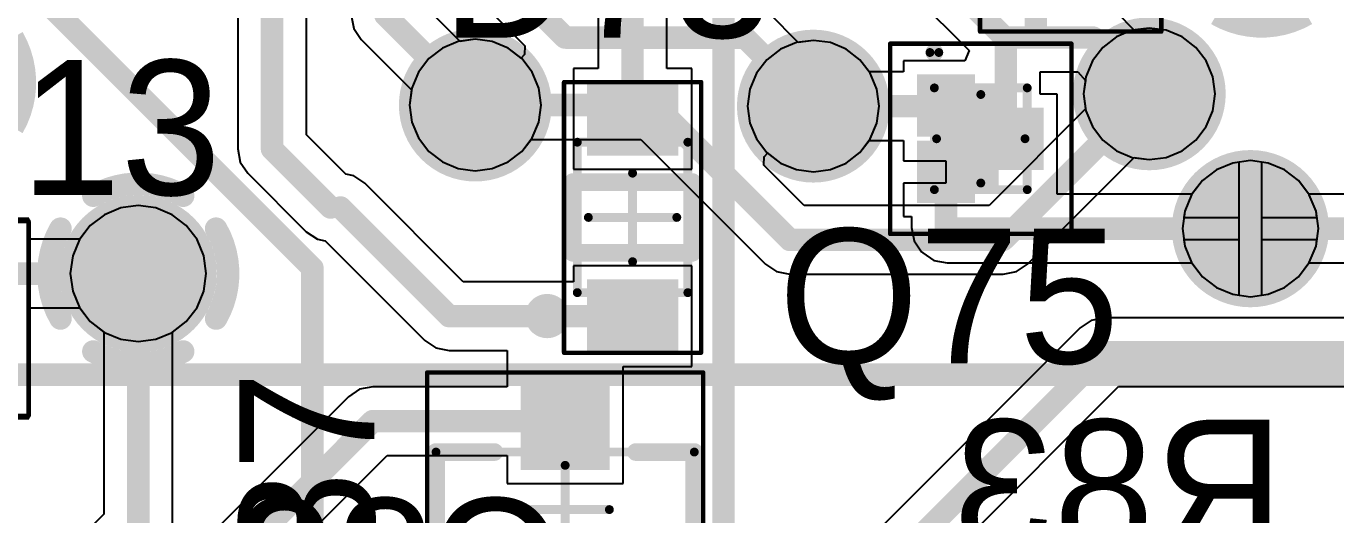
# Model space of a CAD drawing. Header units: millimetres. Extents: x 50.7 to 141.9, y 26.7 to 123.6.
# Drawn here: x 89.79 to 104.6, y 79.32 to 84.84 of the extents above; entities that cross this region are included whole.
import ezdxf

# ---------------------------------------------------------------- set-up
doc = ezdxf.new("R2010")
doc.units = ezdxf.units.MM
for name, color, linetype in [('BottomLayer', 5, 'Continuous'), ('BottomOverlay', 54, 'Continuous'), ('BottomSolder', 6, 'Continuous'), ('InternalPlane1', 76, 'Continuous'), ('InternalPlane3', 216, 'Continuous'), ('Mechanical13', 56, 'Continuous'), ('Mechanical15', 56, 'Continuous'), ('MidLayer1', 16, 'Continuous'), ('MidLayer2', 76, 'Continuous'), ('MidLayer3', 90, 'Continuous'), ('MidLayer4', 156, 'Continuous'), ('MultiLayer', 9, 'Continuous'), ('TopLayer', 1, 'Continuous'), ('TopOverlay', 2, 'Continuous'), ('TopPaste', 8, 'Continuous'), ('TopSolder', 216, 'Continuous')]:
    doc.layers.add(name, color=color, linetype=linetype)

msp = doc.modelspace()

# ---------------------------------------------------------------- linework, layer by layer
at = {"layer": 'BottomLayer'}
for p, q in [((95.04, 85.005), (95.428, 84.616)), ((98.52, 84.655), (98.192, 84.984)), ((102.118, 84.717), (101.964, 84.599)), ((102.297, 84.792), (102.118, 84.717)), ((102.489, 84.817), (102.297, 84.792)), ((102.681, 84.792), (102.489, 84.817)), ((102.86, 84.717), (102.681, 84.792)), ((103.014, 84.599), (102.86, 84.717)), ((94.498, 84.59), (94.344, 84.472)), ((94.677, 84.665), (94.498, 84.59)), ((94.869, 84.69), (94.677, 84.665)), ((95.061, 84.665), (94.869, 84.69)), ((95.24, 84.59), (95.061, 84.665)), ((95.389, 84.477), (95.24, 84.59)), ((95.428, 84.616), (95.425, 84.518)), ((98.691, 84.678), (98.52, 84.655)), ((98.883, 84.653), (98.691, 84.678)), ((99.062, 84.578), (98.883, 84.653)), ((99.216, 84.46), (99.062, 84.578)), ((101.964, 84.599), (101.846, 84.445)), ((103.132, 84.445), (103.014, 84.599)), ((94.344, 84.472), (94.226, 84.318)), ((95.423, 84.515), (95.389, 84.477)), ((95.425, 84.518), (95.423, 84.515)), ((99.334, 84.306), (99.216, 84.46)), ((101.846, 84.445), (101.771, 84.266)), ((103.207, 84.266), (103.132, 84.445)), ((94.226, 84.318), (94.151, 84.139)), ((99.409, 84.127), (99.334, 84.306)), ((101.771, 84.266), (101.746, 84.074)), ((103.232, 84.074), (103.207, 84.266)), ((94.151, 84.139), (94.126, 83.947)), ((99.434, 83.935), (99.409, 84.127)), ((101.746, 84.074), (101.769, 83.903)), ((103.207, 83.882), (103.232, 84.074)), ((94.126, 83.947), (94.151, 83.755)), ((99.409, 83.743), (99.434, 83.935)), ((101.769, 83.903), (100.677, 82.811)), ((103.132, 83.703), (103.207, 83.882)), ((94.151, 83.755), (94.226, 83.576)), ((99.334, 83.564), (99.409, 83.743)), ((103.014, 83.549), (103.132, 83.703)), ((94.226, 83.576), (94.344, 83.422)), ((95.394, 83.422), (95.499, 83.559)), ((95.499, 83.559), (96.74, 83.559)), ((96.74, 83.559), (98.15, 82.148)), ((99.216, 83.41), (99.334, 83.564)), ((102.86, 83.431), (103.014, 83.549)), ((94.344, 83.422), (94.498, 83.304)), ((95.24, 83.304), (95.394, 83.422)), ((98.132, 83.266), (98.135, 83.364)), ((98.135, 83.364), (98.137, 83.367)), ((98.137, 83.367), (98.171, 83.405)), ((98.171, 83.405), (98.32, 83.292)), ((99.062, 83.292), (99.216, 83.41)), ((102.681, 83.356), (102.86, 83.431)), ((94.498, 83.304), (94.677, 83.229)), ((94.677, 83.229), (94.869, 83.204)), ((94.869, 83.204), (95.061, 83.229)), ((95.061, 83.229), (95.24, 83.304)), ((98.586, 82.811), (98.132, 83.266)), ((98.32, 83.292), (98.499, 83.217)), ((98.499, 83.217), (98.691, 83.192)), ((98.691, 83.192), (98.883, 83.217)), ((98.883, 83.217), (99.062, 83.292)), ((101.113, 82.148), (102.318, 83.354)), ((102.318, 83.354), (102.489, 83.331)), ((102.489, 83.331), (102.681, 83.356)), ((103.248, 83.216), (103.089, 83.093)), ((103.433, 83.292), (103.248, 83.216)), ((103.505, 83.302), (103.433, 83.292)), ((103.505, 82.677), (103.505, 83.302)), ((103.831, 83.292), (103.759, 83.302)), ((103.759, 83.302), (103.759, 82.677)), ((104.016, 83.216), (103.831, 83.292)), ((104.175, 83.093), (104.016, 83.216)), ((103.089, 83.093), (102.966, 82.934)), ((104.298, 82.934), (104.175, 83.093)), ((102.966, 82.934), (102.89, 82.749)), ((104.374, 82.749), (104.298, 82.934)), ((90.86, 82.784), (90.675, 82.708)), ((91.059, 82.811), (90.86, 82.784)), ((91.258, 82.784), (91.059, 82.811)), ((91.443, 82.708), (91.258, 82.784)), ((100.677, 82.811), (98.586, 82.811)), ((90.675, 82.708), (90.516, 82.585)), ((91.602, 82.585), (91.443, 82.708)), ((102.89, 82.749), (102.88, 82.677)), ((102.88, 82.677), (103.505, 82.677)), ((103.759, 82.677), (104.384, 82.677)), ((104.384, 82.677), (104.374, 82.749)), ((90.516, 82.585), (90.393, 82.426)), ((91.725, 82.426), (91.602, 82.585)), ((90.393, 82.426), (90.317, 82.241)), ((91.801, 82.241), (91.725, 82.426)), ((103.505, 82.423), (102.88, 82.423)), ((102.88, 82.423), (102.89, 82.351)), ((102.89, 82.351), (102.966, 82.166)), ((103.505, 81.798), (103.505, 82.423)), ((104.384, 82.423), (103.759, 82.423)), ((103.759, 82.423), (103.759, 81.798)), ((104.298, 82.166), (104.374, 82.351)), ((104.374, 82.351), (104.384, 82.423)), ((90.317, 82.241), (90.29, 82.042)), ((91.828, 82.042), (91.801, 82.241)), ((90.29, 82.042), (90.317, 81.843)), ((91.801, 81.843), (91.828, 82.042)), ((98.15, 82.148), (98.276, 82.064)), ((98.276, 82.064), (98.425, 82.035)), ((98.425, 82.035), (100.838, 82.035)), ((100.838, 82.035), (100.987, 82.064)), ((100.987, 82.064), (101.113, 82.148)), ((102.966, 82.166), (103.089, 82.007)), ((104.175, 82.007), (104.298, 82.166)), ((103.089, 82.007), (103.248, 81.884)), ((103.248, 81.884), (103.433, 81.808)), ((103.831, 81.808), (104.016, 81.884)), ((104.016, 81.884), (104.175, 82.007)), ((90.317, 81.843), (90.393, 81.658)), ((91.725, 81.658), (91.801, 81.843)), ((103.433, 81.808), (103.505, 81.798)), ((103.759, 81.798), (103.831, 81.808)), ((90.393, 81.658), (90.516, 81.499)), ((91.602, 81.499), (91.725, 81.658)), ((90.516, 81.499), (90.675, 81.376)), ((91.443, 81.376), (91.602, 81.499)), ((90.675, 81.376), (90.86, 81.3)), ((90.86, 81.3), (91.059, 81.273)), ((91.059, 81.273), (91.258, 81.3)), ((91.258, 81.3), (91.443, 81.376))]:
    msp.add_line(p, q, dxfattribs=at)
at = {"layer": 'BottomLayer', "const_width": 0.254}
for points in [[(94.869, 85.725), (95.885, 84.709)], [(95.885, 84.709), (97.917, 84.709)], [(97.917, 84.709), (98.691, 83.935)], [(100.838, 82.423), (102.489, 84.074)], [(94.869, 83.947), (96.901, 83.947)], [(96.901, 83.947), (98.425, 82.423)], [(98.425, 82.423), (100.838, 82.423)]]:
    msp.add_lwpolyline(points, dxfattribs=at)
at = {"layer": 'BottomLayer'}
for points, const_width in [([(95.822, 84.709, 1), (95.948, 84.709, 1)], 0.127), ([(95.822, 84.709, 1), (95.948, 84.709, 1)], 0.127), ([(97.853, 84.709, 1), (97.98, 84.709, 1)], 0.127), ([(97.853, 84.709, 1), (97.98, 84.709, 1)], 0.127), ([(102.248, 84.074, 1), (102.73, 84.074, 1)], 0.483), ([(94.628, 83.947, 1), (95.11, 83.947, 1)], 0.483), ([(98.45, 83.935, 1), (98.932, 83.935, 1)], 0.483), ([(102.425, 84.074, 1), (102.552, 84.074, 1)], 0.127), ([(94.805, 83.947, 1), (94.932, 83.947, 1)], 0.127), ([(96.837, 83.947, 1), (96.965, 83.947, 1)], 0.127), ([(96.837, 83.947, 1), (96.965, 83.947, 1)], 0.127), ([(98.628, 83.935, 1), (98.755, 83.935, 1)], 0.127), ([(103.378, 82.55, 1), (103.886, 82.55, 1)], 0.508), ([(90.805, 82.042, 1), (91.313, 82.042, 1)], 0.508), ([(98.361, 82.423, 1), (98.488, 82.423, 1)], 0.127), ([(98.361, 82.423, 1), (98.488, 82.423, 1)], 0.127), ([(100.775, 82.423, 1), (100.901, 82.423, 1)], 0.127), ([(100.775, 82.423, 1), (100.901, 82.423, 1)], 0.127)]:
    msp.add_lwpolyline(points, format="xyb", close=True, dxfattribs=dict(at, const_width=const_width))
at = {"layer": 'BottomSolder'}
for points, const_width in [([(102.197, 84.074, 1), (102.781, 84.074, 1)], 0.584), ([(94.577, 83.947, 1), (95.161, 83.947, 1)], 0.584), ([(98.399, 83.935, 1), (98.983, 83.935, 1)], 0.584), ([(103.327, 82.55, 1), (103.937, 82.55, 1)], 0.61), ([(90.754, 82.042, 1), (91.364, 82.042, 1)], 0.61)]:
    msp.add_lwpolyline(points, format="xyb", close=True, dxfattribs=dict(at, const_width=const_width))
at = {"layer": 'InternalPlane1', "const_width": 0.254}
for points in [[(104.267, 84.972, -0.267949), (103.251, 84.972)], [(89.641, 84.709, -0.267949), (89.641, 83.693)]]:
    msp.add_lwpolyline(points, format="xyb", dxfattribs=at)
at = {"layer": 'InternalPlane1'}
for points, const_width in [([(102.057, 84.074, 1), (102.921, 84.074, 1)], 0.864), ([(94.437, 83.947, 1), (95.301, 83.947, 1)], 0.864), ([(98.259, 83.935, 1), (99.123, 83.935, 1)], 0.864), ([(103.188, 82.55, 1), (104.076, 82.55, 1)], 0.889), ([(90.614, 82.042, 1), (91.503, 82.042, 1)], 0.889)]:
    msp.add_lwpolyline(points, format="xyb", close=True, dxfattribs=dict(at, const_width=const_width))
at = {"layer": 'InternalPlane3'}
for points, const_width in [([(102.057, 84.074, 1), (102.921, 84.074, 1)], 0.864), ([(94.437, 83.947, 1), (95.301, 83.947, 1)], 0.864), ([(98.259, 83.935, 1), (99.123, 83.935, 1)], 0.864), ([(103.188, 82.55, 1), (104.076, 82.55, 1)], 0.889), ([(90.487, 82.922, 1), (90.614, 82.922, 1)], 0.127), ([(91.503, 82.922, 1), (91.63, 82.922, 1)], 0.127), ([(90.116, 82.55, 1), (90.243, 82.55, 1)], 0.127), ([(91.875, 82.55, 1), (92.002, 82.55, 1)], 0.127), ([(90.116, 81.534, 1), (90.243, 81.534, 1)], 0.127), ([(91.875, 81.534, 1), (92.002, 81.534, 1)], 0.127), ([(90.487, 81.162, 1), (90.614, 81.162, 1)], 0.127), ([(91.503, 81.162, 1), (91.63, 81.162, 1)], 0.127)]:
    msp.add_lwpolyline(points, format="xyb", close=True, dxfattribs=dict(at, const_width=const_width))
at = {"layer": 'InternalPlane3', "const_width": 0.254}
for points in [[(90.551, 82.922, -0.267949), (91.567, 82.922)], [(90.179, 81.534, -0.267949), (90.179, 82.55)], [(91.939, 82.55, -0.267949), (91.939, 81.534)], [(91.567, 81.162, -0.267949), (90.551, 81.162)]]:
    msp.add_lwpolyline(points, format="xyb", dxfattribs=at)
at = {"layer": 'Mechanical13', "const_width": 0.1}
for points in [[(100.059, 84.141), (101.109, 84.141)], [(100.059, 82.991), (100.059, 84.141)], [(101.109, 82.991), (101.109, 84.141)], [(96.022, 83.527), (97.272, 83.527)], [(96.022, 81.827), (96.022, 83.527)], [(97.272, 81.827), (97.272, 83.527)], [(100.059, 82.991), (101.109, 82.991)], [(96.022, 81.827), (97.272, 81.827)], [(94.425, 80.025), (97.345, 80.025)], [(94.425, 78.725), (94.425, 80.025)], [(97.345, 78.725), (97.345, 80.025)]]:
    msp.add_lwpolyline(points, dxfattribs=at)
at = {"layer": 'Mechanical13', "const_width": 0.05}
for points in [[(100.034, 84.141, 1), (100.084, 84.141, 1)], [(100.034, 84.141, 1), (100.084, 84.141, 1)], [(101.084, 84.141, 1), (101.134, 84.141, 1)], [(101.084, 84.141, 1), (101.134, 84.141, 1)], [(95.997, 83.527, 1), (96.047, 83.527, 1)], [(95.997, 83.527, 1), (96.047, 83.527, 1)], [(97.247, 83.527, 1), (97.297, 83.527, 1)], [(97.247, 83.527, 1), (97.297, 83.527, 1)], [(100.034, 82.991, 1), (100.084, 82.991, 1)], [(100.034, 82.991, 1), (100.084, 82.991, 1)], [(101.084, 82.991, 1), (101.134, 82.991, 1)], [(101.084, 82.991, 1), (101.134, 82.991, 1)], [(95.997, 81.827, 1), (96.047, 81.827, 1)], [(95.997, 81.827, 1), (96.047, 81.827, 1)], [(97.247, 81.827, 1), (97.297, 81.827, 1)], [(97.247, 81.827, 1), (97.297, 81.827, 1)], [(94.4, 80.025, 1), (94.45, 80.025, 1)], [(94.4, 80.025, 1), (94.45, 80.025, 1)], [(97.32, 80.025, 1), (97.37, 80.025, 1)], [(97.32, 80.025, 1), (97.37, 80.025, 1)]]:
    msp.add_lwpolyline(points, format="xyb", close=True, dxfattribs=at)
at = {"layer": 'Mechanical15'}
for points, const_width in [([(100.575, 84.777), (100.575, 86.927)], 0.05), ([(102.625, 84.777), (102.625, 86.927)], 0.05), ([(100.575, 84.777), (102.625, 84.777)], 0.05), ([(99.559, 84.641), (101.609, 84.641)], 0.05), ([(99.559, 82.491), (99.559, 84.641)], 0.05), ([(101.609, 82.491), (101.609, 84.641)], 0.05), ([(95.872, 84.207), (97.422, 84.207)], 0.05), ([(95.872, 81.147), (95.872, 84.207)], 0.05), ([(97.422, 81.147), (97.422, 84.207)], 0.05), ([(100.584, 83.066), (100.584, 84.066)], 0.1), ([(100.084, 83.566), (101.084, 83.566)], 0.1), ([(96.647, 82.177), (96.647, 83.177)], 0.1), ([(87.219, 82.634), (89.819, 82.634)], 0.05), ([(89.819, 80.434), (89.819, 82.634)], 0.05), ([(96.147, 82.677), (97.147, 82.677)], 0.1), ([(99.559, 82.491), (101.609, 82.491)], 0.05), ([(95.872, 81.147), (97.422, 81.147)], 0.05), ([(94.325, 80.925), (97.445, 80.925)], 0.05), ([(94.325, 77.825), (94.325, 80.925)], 0.05), ([(97.445, 77.825), (97.445, 80.925)], 0.05), ([(87.219, 80.434), (89.819, 80.434)], 0.05), ([(95.885, 78.875), (95.885, 79.875)], 0.1), ([(95.385, 79.375), (96.385, 79.375)], 0.1)]:
    msp.add_lwpolyline(points, dxfattribs=dict(at, const_width=const_width))
for points, const_width in [([(100.563, 84.777, 1), (100.588, 84.777, 1)], 0.025), ([(100.563, 84.777, 1), (100.588, 84.777, 1)], 0.025), ([(102.612, 84.777, 1), (102.637, 84.777, 1)], 0.025), ([(102.612, 84.777, 1), (102.637, 84.777, 1)], 0.025), ([(99.547, 84.641, 1), (99.572, 84.641, 1)], 0.025), ([(99.547, 84.641, 1), (99.572, 84.641, 1)], 0.025), ([(101.596, 84.641, 1), (101.621, 84.641, 1)], 0.025), ([(101.596, 84.641, 1), (101.621, 84.641, 1)], 0.025), ([(95.86, 84.207, 1), (95.884, 84.207, 1)], 0.025), ([(95.86, 84.207, 1), (95.884, 84.207, 1)], 0.025), ([(97.41, 84.207, 1), (97.434, 84.207, 1)], 0.025), ([(97.41, 84.207, 1), (97.434, 84.207, 1)], 0.025), ([(100.559, 84.066, 1), (100.609, 84.066, 1)], 0.05), ([(100.059, 83.566, 1), (100.109, 83.566, 1)], 0.05), ([(101.059, 83.566, 1), (101.109, 83.566, 1)], 0.05), ([(96.622, 83.177, 1), (96.672, 83.177, 1)], 0.05), ([(100.559, 83.066, 1), (100.609, 83.066, 1)], 0.05), ([(89.807, 82.634, 1), (89.831, 82.634, 1)], 0.025), ([(89.807, 82.634, 1), (89.831, 82.634, 1)], 0.025), ([(96.122, 82.677, 1), (96.172, 82.677, 1)], 0.05), ([(97.122, 82.677, 1), (97.172, 82.677, 1)], 0.05), ([(99.547, 82.491, 1), (99.572, 82.491, 1)], 0.025), ([(99.547, 82.491, 1), (99.572, 82.491, 1)], 0.025), ([(101.596, 82.491, 1), (101.621, 82.491, 1)], 0.025), ([(101.596, 82.491, 1), (101.621, 82.491, 1)], 0.025), ([(96.622, 82.177, 1), (96.672, 82.177, 1)], 0.05), ([(95.86, 81.147, 1), (95.884, 81.147, 1)], 0.025), ([(95.86, 81.147, 1), (95.884, 81.147, 1)], 0.025), ([(97.41, 81.147, 1), (97.434, 81.147, 1)], 0.025), ([(97.41, 81.147, 1), (97.434, 81.147, 1)], 0.025), ([(94.313, 80.925, 1), (94.337, 80.925, 1)], 0.025), ([(94.313, 80.925, 1), (94.337, 80.925, 1)], 0.025), ([(97.433, 80.925, 1), (97.457, 80.925, 1)], 0.025), ([(97.433, 80.925, 1), (97.457, 80.925, 1)], 0.025), ([(89.807, 80.434, 1), (89.831, 80.434, 1)], 0.025), ([(89.807, 80.434, 1), (89.831, 80.434, 1)], 0.025), ([(95.86, 79.875, 1), (95.91, 79.875, 1)], 0.05), ([(95.36, 79.375, 1), (95.41, 79.375, 1)], 0.05), ([(96.36, 79.375, 1), (96.41, 79.375, 1)], 0.05)]:
    msp.add_lwpolyline(points, format="xyb", close=True, dxfattribs=dict(at, const_width=const_width))
at = {"layer": 'MidLayer1'}
for points, const_width in [([(102.248, 84.074, 1), (102.73, 84.074, 1)], 0.483), ([(94.628, 83.947, 1), (95.11, 83.947, 1)], 0.483), ([(98.45, 83.935, 1), (98.932, 83.935, 1)], 0.483), ([(103.378, 82.55, 1), (103.886, 82.55, 1)], 0.508), ([(90.805, 82.042, 1), (91.313, 82.042, 1)], 0.508)]:
    msp.add_lwpolyline(points, format="xyb", close=True, dxfattribs=dict(at, const_width=const_width))
at = {"layer": 'MidLayer1', "const_width": 0.254}
msp.add_lwpolyline([(89.662, 80.899), (109.855, 80.899)], dxfattribs=at)
at = {"layer": 'MidLayer2', "const_width": 0.254}
for points in [[(84.074, 91.059), (93.027, 82.105)], [(97.675, 72.95), (97.675, 88.658)], [(93.027, 74.7), (93.027, 82.105)]]:
    msp.add_lwpolyline(points, dxfattribs=at)
at = {"layer": 'MidLayer2'}
for points, const_width in [([(102.248, 84.074, 1), (102.73, 84.074, 1)], 0.483), ([(94.628, 83.947, 1), (95.11, 83.947, 1)], 0.483), ([(98.45, 83.935, 1), (98.932, 83.935, 1)], 0.483), ([(103.378, 82.55, 1), (103.886, 82.55, 1)], 0.508), ([(90.805, 82.042, 1), (91.313, 82.042, 1)], 0.508), ([(92.964, 82.105, 1), (93.091, 82.105, 1)], 0.127), ([(92.964, 82.105, 1), (93.091, 82.105, 1)], 0.127)]:
    msp.add_lwpolyline(points, format="xyb", close=True, dxfattribs=dict(at, const_width=const_width))
at = {"layer": 'MidLayer3'}
for p, q in [((102.118, 84.717), (101.964, 84.599)), ((102.297, 84.792), (102.118, 84.717)), ((102.489, 84.817), (102.297, 84.792)), ((102.681, 84.792), (102.489, 84.817)), ((102.86, 84.717), (102.681, 84.792)), ((103.014, 84.599), (102.86, 84.717)), ((94.498, 84.59), (94.344, 84.472)), ((94.677, 84.665), (94.498, 84.59)), ((94.869, 84.69), (94.677, 84.665)), ((95.061, 84.665), (94.869, 84.69)), ((95.24, 84.59), (95.061, 84.665)), ((95.394, 84.472), (95.24, 84.59)), ((98.32, 84.578), (98.166, 84.46)), ((98.499, 84.653), (98.32, 84.578)), ((98.691, 84.678), (98.499, 84.653)), ((98.883, 84.653), (98.691, 84.678)), ((99.062, 84.578), (98.883, 84.653)), ((99.216, 84.46), (99.062, 84.578)), ((101.964, 84.599), (101.846, 84.445)), ((103.132, 84.445), (103.014, 84.599)), ((94.344, 84.472), (94.226, 84.318)), ((95.512, 84.318), (95.394, 84.472)), ((98.166, 84.46), (98.048, 84.306)), ((99.334, 84.306), (99.216, 84.46)), ((101.846, 84.445), (101.771, 84.266)), ((103.207, 84.266), (103.132, 84.445)), ((94.226, 84.318), (94.151, 84.139)), ((95.587, 84.139), (95.512, 84.318)), ((98.048, 84.306), (97.973, 84.127)), ((99.409, 84.127), (99.334, 84.306)), ((101.771, 84.266), (101.746, 84.074)), ((103.232, 84.074), (103.207, 84.266)), ((94.151, 84.139), (94.126, 83.947)), ((95.612, 83.947), (95.587, 84.139)), ((97.973, 84.127), (97.948, 83.935)), ((99.434, 83.935), (99.409, 84.127)), ((101.746, 84.074), (101.771, 83.882)), ((103.207, 83.882), (103.232, 84.074)), ((94.126, 83.947), (94.151, 83.755)), ((95.587, 83.755), (95.612, 83.947)), ((97.948, 83.935), (97.973, 83.743)), ((99.409, 83.743), (99.434, 83.935)), ((101.771, 83.882), (101.846, 83.703)), ((103.132, 83.703), (103.207, 83.882)), ((94.151, 83.755), (94.226, 83.576)), ((95.512, 83.576), (95.587, 83.755)), ((97.973, 83.743), (98.048, 83.564)), ((99.334, 83.564), (99.409, 83.743)), ((101.846, 83.703), (101.964, 83.549)), ((103.014, 83.549), (103.132, 83.703)), ((94.226, 83.576), (94.344, 83.422)), ((95.394, 83.422), (95.512, 83.576)), ((98.048, 83.564), (98.166, 83.41)), ((99.216, 83.41), (99.334, 83.564)), ((101.964, 83.549), (102.118, 83.431)), ((102.86, 83.431), (103.014, 83.549)), ((94.344, 83.422), (94.498, 83.304)), ((95.24, 83.304), (95.394, 83.422)), ((98.166, 83.41), (98.32, 83.292)), ((99.062, 83.292), (99.216, 83.41)), ((102.118, 83.431), (102.297, 83.356)), ((102.681, 83.356), (102.86, 83.431)), ((94.498, 83.304), (94.677, 83.229)), ((94.677, 83.229), (94.869, 83.204)), ((94.869, 83.204), (95.061, 83.229)), ((95.061, 83.229), (95.24, 83.304)), ((98.32, 83.292), (98.499, 83.217)), ((98.499, 83.217), (98.691, 83.192)), ((98.691, 83.192), (98.883, 83.217)), ((98.883, 83.217), (99.062, 83.292)), ((102.297, 83.356), (102.489, 83.331)), ((102.489, 83.331), (102.681, 83.356)), ((103.248, 83.216), (103.089, 83.093)), ((103.433, 83.292), (103.248, 83.216)), ((103.632, 83.319), (103.433, 83.292)), ((103.831, 83.292), (103.632, 83.319)), ((104.016, 83.216), (103.831, 83.292)), ((104.175, 83.093), (104.016, 83.216)), ((103.089, 83.093), (102.966, 82.934)), ((104.298, 82.934), (104.175, 83.093)), ((102.966, 82.934), (102.89, 82.749)), ((104.374, 82.749), (104.298, 82.934)), ((90.86, 82.784), (90.675, 82.708)), ((91.059, 82.811), (90.86, 82.784)), ((91.258, 82.784), (91.059, 82.811)), ((91.443, 82.708), (91.258, 82.784)), ((90.675, 82.708), (90.516, 82.585)), ((91.602, 82.585), (91.443, 82.708)), ((102.89, 82.749), (102.863, 82.55)), ((104.401, 82.55), (104.374, 82.749)), ((90.516, 82.585), (90.393, 82.426)), ((91.725, 82.426), (91.602, 82.585)), ((102.863, 82.55), (102.89, 82.351)), ((104.374, 82.351), (104.401, 82.55)), ((90.393, 82.426), (90.317, 82.241)), ((91.801, 82.241), (91.725, 82.426)), ((102.89, 82.351), (102.966, 82.166)), ((104.298, 82.166), (104.374, 82.351)), ((90.317, 82.241), (90.29, 82.042)), ((91.828, 82.042), (91.801, 82.241)), ((90.29, 82.042), (90.317, 81.843)), ((91.801, 81.843), (91.828, 82.042)), ((102.966, 82.166), (103.089, 82.007)), ((104.175, 82.007), (104.298, 82.166)), ((103.089, 82.007), (103.248, 81.884)), ((103.248, 81.884), (103.433, 81.808)), ((103.831, 81.808), (104.016, 81.884)), ((104.016, 81.884), (104.175, 82.007)), ((90.317, 81.843), (90.393, 81.658)), ((91.725, 81.658), (91.801, 81.843)), ((103.433, 81.808), (103.632, 81.781)), ((103.632, 81.781), (103.831, 81.808)), ((90.393, 81.658), (90.516, 81.499)), ((91.602, 81.499), (91.725, 81.658)), ((90.516, 81.499), (90.675, 81.376)), ((91.443, 81.376), (91.602, 81.499)), ((90.675, 81.376), (90.86, 81.3)), ((90.86, 81.3), (91.059, 81.273)), ((91.059, 81.273), (91.258, 81.3)), ((91.258, 81.3), (91.443, 81.376))]:
    msp.add_line(p, q, dxfattribs=at)
for points, const_width in [([(102.248, 84.074, 1), (102.73, 84.074, 1)], 0.483), ([(94.628, 83.947, 1), (95.11, 83.947, 1)], 0.483), ([(98.45, 83.935, 1), (98.932, 83.935, 1)], 0.483), ([(103.378, 82.55, 1), (103.886, 82.55, 1)], 0.508), ([(90.805, 82.042, 1), (91.313, 82.042, 1)], 0.508)]:
    msp.add_lwpolyline(points, format="xyb", close=True, dxfattribs=dict(at, const_width=const_width))
at = {"layer": 'MidLayer4'}
for p, q in [((102.118, 84.717), (101.964, 84.599)), ((102.297, 84.792), (102.118, 84.717)), ((102.489, 84.817), (102.297, 84.792)), ((102.681, 84.792), (102.489, 84.817)), ((102.86, 84.717), (102.681, 84.792)), ((103.014, 84.599), (102.86, 84.717)), ((94.498, 84.59), (94.344, 84.472)), ((94.677, 84.665), (94.498, 84.59)), ((94.869, 84.69), (94.677, 84.665)), ((95.061, 84.665), (94.869, 84.69)), ((95.24, 84.59), (95.061, 84.665)), ((95.394, 84.472), (95.24, 84.59)), ((98.32, 84.578), (98.166, 84.46)), ((98.499, 84.653), (98.32, 84.578)), ((98.691, 84.678), (98.499, 84.653)), ((98.883, 84.653), (98.691, 84.678)), ((99.062, 84.578), (98.883, 84.653)), ((99.216, 84.46), (99.062, 84.578)), ((101.964, 84.599), (101.846, 84.445)), ((103.132, 84.445), (103.014, 84.599)), ((94.344, 84.472), (94.226, 84.318)), ((95.512, 84.318), (95.394, 84.472)), ((98.166, 84.46), (98.048, 84.306)), ((99.334, 84.306), (99.216, 84.46)), ((101.846, 84.445), (101.771, 84.266)), ((103.207, 84.266), (103.132, 84.445)), ((94.226, 84.318), (94.151, 84.139)), ((95.587, 84.139), (95.512, 84.318)), ((98.048, 84.306), (97.973, 84.127)), ((99.409, 84.127), (99.334, 84.306)), ((101.771, 84.266), (101.746, 84.074)), ((103.232, 84.074), (103.207, 84.266)), ((94.151, 84.139), (94.126, 83.947)), ((95.612, 83.947), (95.587, 84.139)), ((97.973, 84.127), (97.948, 83.935)), ((99.434, 83.935), (99.409, 84.127)), ((101.746, 84.074), (101.771, 83.882)), ((103.207, 83.882), (103.232, 84.074)), ((94.126, 83.947), (94.151, 83.755)), ((95.587, 83.755), (95.612, 83.947)), ((97.948, 83.935), (97.973, 83.743)), ((99.409, 83.743), (99.434, 83.935)), ((101.771, 83.882), (101.846, 83.703)), ((103.132, 83.703), (103.207, 83.882)), ((94.151, 83.755), (94.226, 83.576)), ((95.512, 83.576), (95.587, 83.755)), ((97.973, 83.743), (98.048, 83.564)), ((99.334, 83.564), (99.409, 83.743)), ((101.846, 83.703), (101.964, 83.549)), ((103.014, 83.549), (103.132, 83.703)), ((94.226, 83.576), (94.344, 83.422)), ((95.394, 83.422), (95.512, 83.576)), ((98.048, 83.564), (98.166, 83.41)), ((99.216, 83.41), (99.334, 83.564)), ((101.964, 83.549), (102.118, 83.431)), ((102.86, 83.431), (103.014, 83.549)), ((94.344, 83.422), (94.498, 83.304)), ((95.24, 83.304), (95.394, 83.422)), ((98.166, 83.41), (98.32, 83.292)), ((99.062, 83.292), (99.216, 83.41)), ((102.118, 83.431), (102.297, 83.356)), ((102.681, 83.356), (102.86, 83.431)), ((94.498, 83.304), (94.677, 83.229)), ((94.677, 83.229), (94.869, 83.204)), ((94.869, 83.204), (95.061, 83.229)), ((95.061, 83.229), (95.24, 83.304)), ((98.32, 83.292), (98.499, 83.217)), ((98.499, 83.217), (98.691, 83.192)), ((98.691, 83.192), (98.883, 83.217)), ((98.883, 83.217), (99.062, 83.292)), ((102.297, 83.356), (102.489, 83.331)), ((102.489, 83.331), (102.681, 83.356)), ((103.248, 83.216), (103.089, 83.093)), ((103.433, 83.292), (103.248, 83.216)), ((103.505, 83.302), (103.433, 83.292)), ((103.505, 82.677), (103.505, 83.302)), ((103.831, 83.292), (103.759, 83.302)), ((103.759, 83.302), (103.759, 82.677)), ((104.016, 83.216), (103.831, 83.292)), ((104.175, 83.093), (104.016, 83.216)), ((103.089, 83.093), (102.966, 82.934)), ((104.298, 82.934), (104.175, 83.093)), ((102.966, 82.934), (102.89, 82.749)), ((104.374, 82.749), (104.298, 82.934)), ((90.86, 82.784), (90.675, 82.708)), ((91.059, 82.811), (90.86, 82.784)), ((91.258, 82.784), (91.059, 82.811)), ((91.443, 82.708), (91.258, 82.784)), ((90.675, 82.708), (90.516, 82.585)), ((91.602, 82.585), (91.443, 82.708)), ((102.89, 82.749), (102.88, 82.677)), ((102.88, 82.677), (103.505, 82.677)), ((103.759, 82.677), (104.384, 82.677)), ((104.384, 82.677), (104.374, 82.749)), ((90.516, 82.585), (90.393, 82.426)), ((91.725, 82.426), (91.602, 82.585)), ((90.393, 82.426), (90.317, 82.241)), ((91.801, 82.241), (91.725, 82.426)), ((103.505, 82.423), (102.88, 82.423)), ((102.88, 82.423), (102.89, 82.351)), ((102.89, 82.351), (102.966, 82.166)), ((103.505, 81.798), (103.505, 82.423)), ((104.384, 82.423), (103.759, 82.423)), ((103.759, 82.423), (103.759, 81.798)), ((104.298, 82.166), (104.374, 82.351)), ((104.374, 82.351), (104.384, 82.423)), ((90.317, 82.241), (90.29, 82.042)), ((91.828, 82.042), (91.801, 82.241)), ((90.29, 82.042), (90.317, 81.843)), ((91.801, 81.843), (91.828, 82.042)), ((102.966, 82.166), (103.089, 82.007)), ((104.175, 82.007), (104.298, 82.166)), ((103.089, 82.007), (103.248, 81.884)), ((103.248, 81.884), (103.433, 81.808)), ((103.831, 81.808), (104.016, 81.884)), ((104.016, 81.884), (104.175, 82.007)), ((90.317, 81.843), (90.393, 81.658)), ((91.725, 81.658), (91.801, 81.843)), ((103.433, 81.808), (103.505, 81.798)), ((103.759, 81.798), (103.831, 81.808)), ((90.393, 81.658), (90.516, 81.499)), ((91.602, 81.499), (91.725, 81.658)), ((90.516, 81.499), (90.675, 81.376)), ((91.443, 81.376), (91.602, 81.499)), ((90.675, 81.376), (90.86, 81.3)), ((90.86, 81.3), (91.059, 81.273)), ((91.059, 81.273), (91.258, 81.3)), ((91.258, 81.3), (91.443, 81.376))]:
    msp.add_line(p, q, dxfattribs=at)
for points, const_width in [([(102.248, 84.074, 1), (102.73, 84.074, 1)], 0.483), ([(94.628, 83.947, 1), (95.11, 83.947, 1)], 0.483), ([(98.45, 83.935, 1), (98.932, 83.935, 1)], 0.483), ([(103.378, 82.55, 1), (103.886, 82.55, 1)], 0.508), ([(90.805, 82.042, 1), (91.313, 82.042, 1)], 0.508)]:
    msp.add_lwpolyline(points, format="xyb", close=True, dxfattribs=dict(at, const_width=const_width))
at = {"layer": 'MultiLayer'}
for points, const_width in [([(102.248, 84.074, 1), (102.73, 84.074, 1)], 0.483), ([(94.628, 83.947, 1), (95.11, 83.947, 1)], 0.483), ([(98.45, 83.935, 1), (98.932, 83.935, 1)], 0.483), ([(103.378, 82.55, 1), (103.886, 82.55, 1)], 0.508), ([(90.805, 82.042, 1), (91.313, 82.042, 1)], 0.508)]:
    msp.add_lwpolyline(points, format="xyb", close=True, dxfattribs=dict(at, const_width=const_width))
at = {"layer": 'TopLayer'}
for p, q in [((98.155, 86.859), (100.451, 84.562)), ((92.183, 86.463), (92.183, 83.451)), ((92.959, 83.612), (92.959, 86.463)), ((97.035, 84.361), (97.035, 85.471)), ((96.259, 85.31), (96.259, 84.361)), ((94.698, 84.667), (94.265, 85.1)), ((93.465, 84.963), (93.494, 84.814)), ((102.318, 84.794), (102.128, 84.985)), ((93.494, 84.814), (93.578, 84.688)), ((102.489, 84.817), (102.318, 84.794)), ((102.681, 84.792), (102.489, 84.817)), ((102.86, 84.717), (102.681, 84.792)), ((103.014, 84.599), (102.86, 84.717)), ((93.578, 84.688), (94.149, 84.118)), ((94.869, 84.69), (94.698, 84.667)), ((95.061, 84.665), (94.869, 84.69)), ((95.24, 84.59), (95.061, 84.665)), ((95.394, 84.472), (95.24, 84.59)), ((98.32, 84.578), (98.166, 84.46)), ((98.499, 84.653), (98.32, 84.578)), ((98.691, 84.678), (98.499, 84.653)), ((98.883, 84.653), (98.691, 84.678)), ((99.062, 84.578), (98.883, 84.653)), ((99.216, 84.46), (99.062, 84.578)), ((100.451, 84.562), (100.403, 84.445)), ((103.132, 84.445), (103.014, 84.599)), ((95.512, 84.318), (95.394, 84.472)), ((98.166, 84.46), (98.048, 84.306)), ((99.321, 84.323), (99.216, 84.46)), ((100.403, 84.445), (99.711, 84.445)), ((99.711, 84.445), (99.711, 84.323)), ((103.207, 84.266), (103.132, 84.445)), ((95.587, 84.139), (95.512, 84.318)), ((96.259, 84.361), (95.978, 84.361)), ((95.978, 84.361), (95.978, 83.223)), ((97.316, 84.361), (97.035, 84.361)), ((97.316, 83.223), (97.316, 84.361)), ((98.048, 84.306), (97.973, 84.127)), ((99.711, 84.323), (99.321, 84.323)), ((101.254, 84.07), (101.254, 84.322)), ((101.254, 84.322), (101.682, 84.322)), ((101.682, 84.322), (101.766, 84.226)), ((103.232, 84.074), (103.207, 84.266)), ((94.149, 84.118), (94.126, 83.947)), ((95.612, 83.947), (95.587, 84.139)), ((97.973, 84.127), (97.948, 83.935)), ((101.766, 84.226), (101.746, 84.074)), ((101.446, 84.07), (101.254, 84.07)), ((101.446, 83.062), (101.446, 84.07)), ((101.746, 84.074), (101.771, 83.882)), ((103.207, 83.882), (103.232, 84.074)), ((94.126, 83.947), (94.151, 83.755)), ((95.587, 83.755), (95.612, 83.947)), ((97.948, 83.935), (97.973, 83.743)), ((101.771, 83.882), (101.846, 83.703)), ((103.132, 83.703), (103.207, 83.882)), ((94.151, 83.755), (94.226, 83.576)), ((95.512, 83.576), (95.587, 83.755)), ((97.973, 83.743), (98.048, 83.564)), ((101.846, 83.703), (101.964, 83.549)), ((103.014, 83.549), (103.132, 83.703)), ((93.406, 83.165), (92.959, 83.612)), ((94.226, 83.576), (94.344, 83.422)), ((95.394, 83.422), (95.512, 83.576)), ((98.048, 83.564), (98.166, 83.41)), ((99.216, 83.41), (99.321, 83.547)), ((99.321, 83.547), (99.711, 83.547)), ((99.711, 83.547), (99.711, 83.437)), ((101.964, 83.549), (102.118, 83.431)), ((102.86, 83.431), (103.014, 83.549)), ((92.183, 83.451), (92.212, 83.302)), ((94.344, 83.422), (94.498, 83.304)), ((95.24, 83.304), (95.394, 83.422)), ((98.166, 83.41), (98.32, 83.292)), ((99.062, 83.292), (99.216, 83.41)), ((99.711, 83.437), (99.711, 83.318)), ((102.118, 83.431), (102.297, 83.356)), ((102.681, 83.356), (102.86, 83.431)), ((92.212, 83.302), (92.296, 83.176)), ((94.498, 83.304), (94.677, 83.229)), ((94.677, 83.229), (94.869, 83.204)), ((94.869, 83.204), (95.061, 83.229)), ((95.061, 83.229), (95.24, 83.304)), ((95.978, 83.223), (97.316, 83.223)), ((98.32, 83.292), (98.499, 83.217)), ((98.499, 83.217), (98.691, 83.192)), ((98.691, 83.192), (98.883, 83.217)), ((98.883, 83.217), (99.062, 83.292)), ((99.711, 83.318), (100.19, 83.318)), ((100.19, 83.318), (100.19, 83.064)), ((102.297, 83.356), (102.489, 83.331)), ((102.489, 83.331), (102.681, 83.356)), ((103.248, 83.216), (103.089, 83.093)), ((103.433, 83.292), (103.248, 83.216)), ((103.505, 83.302), (103.433, 83.292)), ((103.505, 82.55), (103.505, 83.302)), ((103.831, 83.292), (103.759, 83.302)), ((103.759, 83.302), (103.759, 82.55)), ((104.016, 83.216), (103.831, 83.292)), ((104.175, 83.093), (104.016, 83.216)), ((92.296, 83.176), (92.958, 82.514)), ((93.494, 83.148), (93.406, 83.165)), ((93.62, 83.064), (93.494, 83.148)), ((94.733, 81.95), (93.62, 83.064)), ((100.19, 83.064), (99.711, 83.064)), ((99.711, 83.064), (99.711, 82.687)), ((103.089, 83.093), (102.97, 82.938)), ((104.294, 82.938), (104.175, 83.093)), ((101.446, 82.938), (101.446, 83.062)), ((101.446, 83.062), (101.446, 83.062)), ((102.97, 82.938), (101.446, 82.938)), ((104.893, 82.938), (104.294, 82.938)), ((90.86, 82.784), (90.675, 82.708)), ((91.059, 82.811), (90.86, 82.784)), ((91.258, 82.784), (91.059, 82.811)), ((91.443, 82.708), (91.258, 82.784)), ((89.823, 82.663), (87.215, 82.663)), ((89.823, 82.43), (89.823, 82.663)), ((90.675, 82.708), (90.516, 82.585)), ((91.602, 82.585), (91.443, 82.708)), ((99.711, 82.687), (99.802, 82.687)), ((99.802, 82.687), (99.802, 82.563)), ((90.516, 82.585), (90.397, 82.43)), ((91.725, 82.426), (91.602, 82.585)), ((92.958, 82.514), (93.084, 82.43)), ((99.802, 82.563), (99.831, 82.414)), ((103.505, 81.798), (103.505, 82.55)), ((103.759, 82.55), (103.759, 81.798)), ((90.397, 82.43), (89.823, 82.43)), ((91.801, 82.241), (91.725, 82.426)), ((93.084, 82.43), (93.172, 82.413)), ((93.172, 82.413), (94.297, 81.287)), ((99.831, 82.414), (99.915, 82.288)), ((91.828, 82.042), (91.801, 82.241)), ((99.915, 82.288), (99.928, 82.275)), ((99.928, 82.275), (100.054, 82.191)), ((100.054, 82.191), (100.203, 82.162)), ((91.801, 81.843), (91.828, 82.042)), ((97.316, 82.131), (95.978, 82.131)), ((95.978, 82.131), (95.978, 81.95)), ((97.316, 80.993), (97.316, 82.131)), ((100.203, 82.162), (102.97, 82.162)), ((102.97, 82.162), (103.089, 82.007)), ((104.175, 82.007), (104.294, 82.162)), ((104.294, 82.162), (105.054, 82.162)), ((95.978, 81.95), (94.733, 81.95)), ((103.089, 82.007), (103.248, 81.884)), ((103.248, 81.884), (103.433, 81.808)), ((103.831, 81.808), (104.016, 81.884)), ((104.016, 81.884), (104.175, 82.007)), ((91.725, 81.658), (91.801, 81.843)), ((103.433, 81.808), (103.505, 81.798)), ((103.759, 81.798), (103.831, 81.808)), ((89.823, 81.455), (89.823, 81.654)), ((89.823, 81.654), (90.397, 81.654)), ((90.397, 81.654), (90.516, 81.499)), ((91.602, 81.499), (91.725, 81.658)), ((89.823, 80.405), (89.823, 81.455)), ((90.516, 81.499), (90.671, 81.38)), ((91.447, 81.38), (91.602, 81.499)), ((101.832, 81.512), (101.706, 81.428)), ((101.981, 81.541), (101.832, 81.512)), ((106.927, 81.541), (101.981, 81.541)), ((90.671, 81.38), (90.671, 79.322)), ((91.447, 79.166), (91.447, 81.38)), ((94.297, 81.287), (94.423, 81.203)), ((101.706, 81.428), (99.026, 78.747)), ((94.423, 81.203), (94.572, 81.174)), ((94.572, 81.174), (95.231, 81.174)), ((95.231, 81.174), (95.231, 81.079)), ((95.231, 81.079), (95.231, 81.079)), ((95.231, 81.079), (95.231, 80.763)), ((96.539, 79.671), (96.539, 80.993)), ((96.539, 80.993), (97.316, 80.993)), ((93.561, 80.734), (93.435, 80.65)), ((93.71, 80.763), (93.561, 80.734)), ((95.231, 80.763), (93.71, 80.763)), ((99.462, 78.084), (102.142, 80.765)), ((102.142, 80.765), (107.315, 80.765)), ((93.435, 80.65), (91.865, 79.079)), ((88.907, 80.405), (89.823, 80.405)), ((92.414, 78.53), (93.871, 79.987)), ((93.871, 79.987), (95.231, 79.987)), ((95.231, 79.987), (95.231, 79.671)), ((95.231, 79.671), (96.539, 79.671)), ((90.671, 79.322), (90.403, 79.055))]:
    msp.add_line(p, q, dxfattribs=at)
at = {"layer": 'TopLayer', "const_width": 0.254}
for points in [[(93.853, 84.963), (93.853, 89.535)], [(98.044, 87.519), (100.866, 84.697)], [(92.571, 83.451), (92.571, 87.373)], [(96.647, 83.792), (96.647, 85.471)], [(101.206, 84.71), (101.206, 85.477)], [(93.853, 84.963), (94.869, 83.947)], [(100.866, 83.667), (100.866, 84.697)], [(100.879, 84.71), (101.206, 84.71)], [(101.206, 84.71), (101.853, 84.71)], [(101.853, 84.71), (102.489, 84.074)], [(102.489, 84.074), (102.603, 84.074)], [(98.691, 83.935), (100.19, 83.935)], [(100.796, 83.566), (100.967, 83.566)], [(100.866, 83.667), (100.967, 83.566)], [(92.571, 83.451), (93.233, 82.789)], [(100.19, 82.563), (100.19, 83.191)], [(93.345, 82.789), (94.572, 81.562)], [(100.19, 82.563), (100.203, 82.55)], [(100.203, 82.55), (105.054, 82.55)], [(86.36, 82.042), (91.059, 82.042)], [(91.059, 79.161), (91.059, 82.042)], [(94.572, 81.562), (96.647, 81.562)], [(99.187, 78.359), (101.981, 81.153)], [(101.981, 81.153), (107.315, 81.153)], [(91.694, 78.359), (93.71, 80.375)], [(93.71, 80.375), (95.885, 80.375)]]:
    msp.add_lwpolyline(points, dxfattribs=at)
at = {"layer": 'TopLayer'}
for points, const_width in [([(93.789, 84.963, 1), (93.916, 84.963, 1)], 0.127), ([(93.789, 84.963, 1), (93.916, 84.963, 1)], 0.127), ([(100.803, 84.697, 1), (100.93, 84.697, 1)], 0.127), ([(100.803, 84.697, 1), (100.93, 84.697, 1)], 0.127), ([(100.816, 84.71, 1), (100.943, 84.71, 1)], 0.127), ([(101.143, 84.71, 1), (101.27, 84.71, 1)], 0.127), ([(101.143, 84.71, 1), (101.27, 84.71, 1)], 0.127), ([(101.143, 84.71, 1), (101.27, 84.71, 1)], 0.127), ([(101.79, 84.71, 1), (101.917, 84.71, 1)], 0.127), ([(101.79, 84.71, 1), (101.917, 84.71, 1)], 0.127), ([(102.248, 84.074, 1), (102.73, 84.074, 1)], 0.483), ([(94.628, 83.947, 1), (95.11, 83.947, 1)], 0.483), ([(98.45, 83.935, 1), (98.932, 83.935, 1)], 0.483), ([(102.425, 84.074, 1), (102.552, 84.074, 1)], 0.127), ([(102.425, 84.074, 1), (102.552, 84.074, 1)], 0.127), ([(102.54, 84.074, 1), (102.667, 84.074, 1)], 0.127), ([(94.805, 83.947, 1), (94.932, 83.947, 1)], 0.127), ([(98.628, 83.935, 1), (98.755, 83.935, 1)], 0.127), ([(100.127, 83.935, 1), (100.254, 83.935, 1)], 0.127), ([(96.584, 83.792, 1), (96.71, 83.792, 1)], 0.127), ([(100.733, 83.566, 1), (100.86, 83.566, 1)], 0.127), ([(100.803, 83.667, 1), (100.93, 83.667, 1)], 0.127), ([(100.803, 83.667, 1), (100.93, 83.667, 1)], 0.127), ([(100.903, 83.566, 1), (101.03, 83.566, 1)], 0.127), ([(100.903, 83.566, 1), (101.03, 83.566, 1)], 0.127), ([(92.507, 83.451, 1), (92.634, 83.451, 1)], 0.127), ([(92.507, 83.451, 1), (92.634, 83.451, 1)], 0.127), ([(100.127, 83.191, 1), (100.254, 83.191, 1)], 0.127), ([(93.17, 82.789, 1), (93.297, 82.789, 1)], 0.127), ([(93.281, 82.789, 1), (93.408, 82.789, 1)], 0.127), ([(103.378, 82.55, 1), (103.886, 82.55, 1)], 0.508), ([(100.127, 82.563, 1), (100.254, 82.563, 1)], 0.127), ([(100.127, 82.563, 1), (100.254, 82.563, 1)], 0.127), ([(100.139, 82.55, 1), (100.266, 82.55, 1)], 0.127), ([(100.139, 82.55, 1), (100.266, 82.55, 1)], 0.127), ([(90.805, 82.042, 1), (91.313, 82.042, 1)], 0.508), ([(90.995, 82.042, 1), (91.122, 82.042, 1)], 0.127), ([(90.995, 82.042, 1), (91.122, 82.042, 1)], 0.127), ([(94.508, 81.562, 1), (94.635, 81.562, 1)], 0.127), ([(94.508, 81.562, 1), (94.635, 81.562, 1)], 0.127), ([(96.584, 81.562, 1), (96.71, 81.562, 1)], 0.127), ([(101.918, 81.153, 1), (102.044, 81.153, 1)], 0.127), ([(101.918, 81.153, 1), (102.044, 81.153, 1)], 0.127), ([(93.647, 80.375, 1), (93.774, 80.375, 1)], 0.127), ([(93.647, 80.375, 1), (93.774, 80.375, 1)], 0.127), ([(95.822, 80.375, 1), (95.948, 80.375, 1)], 0.127)]:
    msp.add_lwpolyline(points, format="xyb", close=True, dxfattribs=dict(at, const_width=const_width))
for points in [[(97.062, 83.477), (97.062, 84.107), (96.232, 83.477), (96.232, 84.107)], [(100.415, 83.691), (100.415, 84.191), (99.965, 83.691), (99.965, 84.191)], [(100.684, 83.111), (100.684, 84.021), (100.484, 83.111), (100.484, 84.021)], [(101.192, 83.316), (101.192, 83.816), (100.742, 83.316), (100.742, 83.816)], [(100.415, 82.941), (100.415, 83.441), (99.965, 82.941), (99.965, 83.441)], [(97.062, 81.247), (97.062, 81.877), (96.232, 81.247), (96.232, 81.877)], [(96.285, 80.825), (95.485, 80.825), (96.285, 79.925), (95.485, 79.925)]]:
    msp.add_solid(points, dxfattribs=at)
at = {"layer": 'TopOverlay'}
for points, const_width in [([(100.109, 84.541, 1), (100.009, 84.541, 1)], 0.1), ([(99.984, 84.541, 1), (100.034, 84.541, 1)], 0.05), ([(100.084, 84.541, 1), (100.134, 84.541, 1)], 0.05), ([(95.922, 83.077, 1), (96.022, 83.077, 1)], 0.1), ([(95.922, 83.077, 1), (96.022, 83.077, 1)], 0.1), ([(97.272, 83.077, 1), (97.372, 83.077, 1)], 0.1), ([(97.272, 83.077, 1), (97.372, 83.077, 1)], 0.1), ([(95.922, 82.277, 1), (96.022, 82.277, 1)], 0.1), ([(95.922, 82.277, 1), (96.022, 82.277, 1)], 0.1), ([(97.272, 82.277, 1), (97.372, 82.277, 1)], 0.1), ([(97.272, 82.277, 1), (97.372, 82.277, 1)], 0.1), ([(95.807, 81.562, 1), (95.557, 81.562, 1)], 0.25), ([(95.495, 81.562, 1), (95.619, 81.562, 1)], 0.125), ([(95.745, 81.562, 1), (95.87, 81.562, 1)], 0.125), ([(94.375, 80.025, 1), (94.475, 80.025, 1)], 0.1), ([(94.375, 80.025, 1), (94.475, 80.025, 1)], 0.1), ([(95.035, 80.025, 1), (95.135, 80.025, 1)], 0.1), ([(96.635, 80.025, 1), (96.735, 80.025, 1)], 0.1), ([(97.295, 80.025, 1), (97.395, 80.025, 1)], 0.1), ([(97.295, 80.025, 1), (97.395, 80.025, 1)], 0.1)]:
    msp.add_lwpolyline(points, format="xyb", close=True, dxfattribs=dict(at, const_width=const_width))
at = {"layer": 'TopOverlay', "const_width": 0.2}
for points in [[(95.972, 82.277), (95.972, 83.077)], [(95.972, 83.077), (97.322, 83.077)], [(97.322, 82.277), (97.322, 83.077)], [(95.972, 82.277), (97.322, 82.277)], [(94.425, 79.21), (94.425, 80.025)], [(94.425, 80.025), (95.085, 80.025)], [(96.685, 80.025), (97.345, 80.025)], [(97.345, 79.21), (97.345, 80.025)]]:
    msp.add_lwpolyline(points, dxfattribs=at)
at = {"layer": 'TopPaste'}
for points in [[(97.062, 83.477), (97.062, 84.107), (96.232, 83.477), (96.232, 84.107)], [(100.415, 83.691), (100.415, 84.191), (99.965, 83.691), (99.965, 84.191)], [(100.684, 83.111), (100.684, 84.021), (100.484, 83.111), (100.484, 84.021)], [(101.192, 83.316), (101.192, 83.816), (100.742, 83.316), (100.742, 83.816)], [(100.415, 82.941), (100.415, 83.441), (99.965, 82.941), (99.965, 83.441)], [(97.062, 81.247), (97.062, 81.877), (96.232, 81.247), (96.232, 81.877)], [(96.285, 80.825), (95.485, 80.825), (96.285, 79.925), (95.485, 79.925)]]:
    msp.add_solid(points, dxfattribs=at)
at = {"layer": 'TopSolder'}
for points, const_width in [([(102.197, 84.074, 1), (102.781, 84.074, 1)], 0.584), ([(94.577, 83.947, 1), (95.161, 83.947, 1)], 0.584), ([(98.399, 83.935, 1), (98.983, 83.935, 1)], 0.584), ([(103.327, 82.55, 1), (103.937, 82.55, 1)], 0.61), ([(90.754, 82.042, 1), (91.364, 82.042, 1)], 0.61)]:
    msp.add_lwpolyline(points, format="xyb", close=True, dxfattribs=dict(at, const_width=const_width))
for points in [[(100.517, 83.589), (100.517, 84.293), (99.863, 83.589), (99.863, 84.293)], [(97.164, 83.375), (97.164, 84.209), (96.13, 83.375), (96.13, 84.209)], [(100.786, 83.009), (100.786, 84.123), (100.382, 83.009), (100.382, 84.123)], [(101.294, 83.214), (101.294, 83.918), (100.64, 83.214), (100.64, 83.918)], [(100.517, 82.839), (100.517, 83.543), (99.863, 82.839), (99.863, 83.543)], [(97.164, 81.145), (97.164, 81.979), (96.13, 81.145), (96.13, 81.979)], [(96.387, 80.927), (95.383, 80.927), (96.387, 79.823), (95.383, 79.823)]]:
    msp.add_solid(points, dxfattribs=at)

# ---------------------------------------------------------------- texts
at = {"layer": 'BottomOverlay', "text_generation_flag": 2}
for s, p in [('R83', (104.013, 78.867)), ('C82', (95.885, 77.978))]:
    msp.add_text(s, height=1.524, dxfattribs=at).set_placement(p)
at = {"layer": 'TopOverlay'}
for s, p in [('D73', (94.488, 84.709)), ('R813', (87.122, 82.931)), ('Q75', (98.298, 81.026))]:
    msp.add_text(s, height=1.524, dxfattribs=at).set_placement(p)
msp.add_text('Q87', height=1.524, rotation=90, dxfattribs=at).set_placement((93.726, 77.089))

doc.saveas('drawing.dxf')
